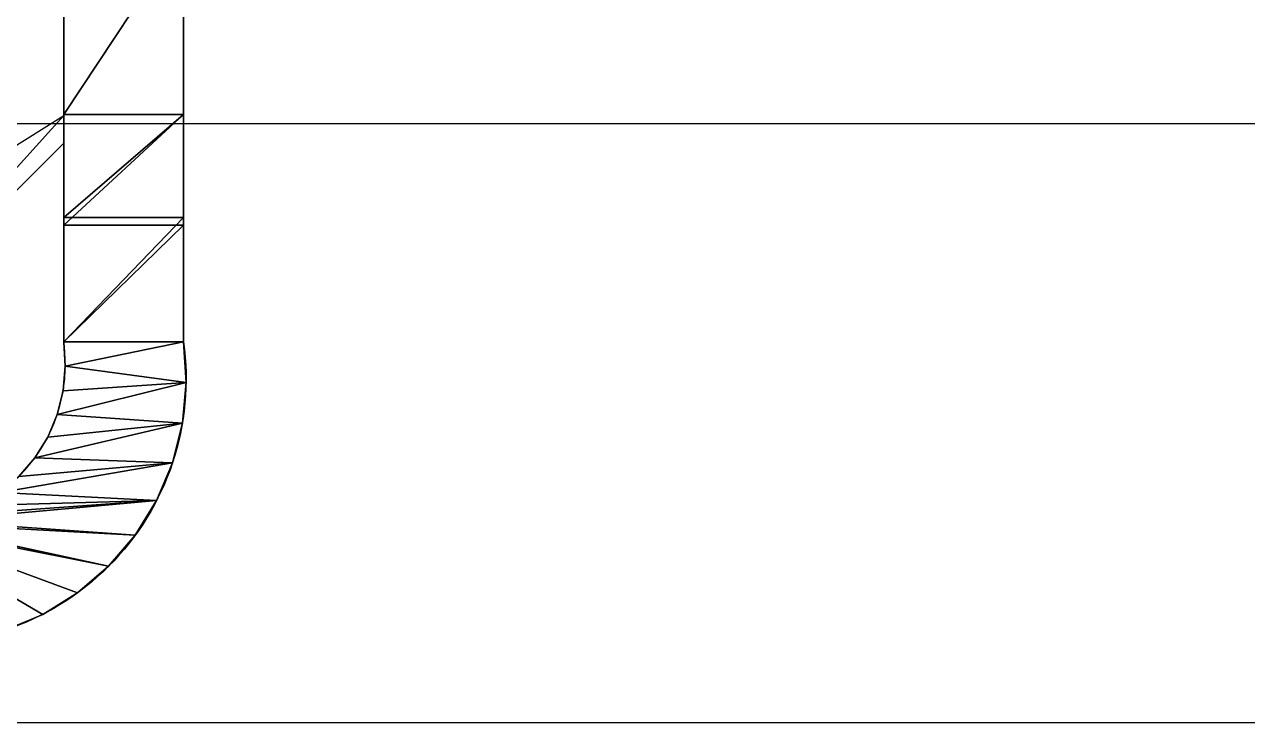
# Model space of a CAD drawing. Header units: millimetres. Extents: x 792 to 981, y 271 to 417.
# Drawn here: x 880.15 to 890.36, y 280.13 to 285.97 of the extents above; entities that cross this region are included whole.
import ezdxf

# ---------------------------------------------------------------- set-up
doc = ezdxf.new("R2010")
doc.units = ezdxf.units.MM

# ---------------------------------------------------------------- blocks, each defined once
blk = doc.blocks.new('Small_DC_Motor')
at = {"color": 7, "true_color": 0xffffcc}
blk.add_line((5.199999999999844, 2.999999999999986), (3.200000000000028, 3.879380555837106, 2.000000000000278), dxfattribs=at)
mesh = blk.add_polyface(dxfattribs=at)
corners = [(5.1999999999999, 15.99999999999986), (3.200000000000028, 3.879380555837106, 2.000000000000278), (3.199999999999938, 15.12061944416266, 2.000000000000515), (5.199999999999844, 2.999999999999986)]
mesh.append_faces([[corners[k] for k in face] for face in [(0, 1, 2), (1, 0, 3)]], dxfattribs={"vtx0": -1, "color": 7})
mesh = blk.add_polyface(dxfattribs=at)
corners = [(3.199999999999836, 3.683945208374332, 2.213050591299335), (5.199999999999844, 2.999999999999986), (5.199999999999822, 2.118743455500535, 0.9606871547513974), (3.200000000000028, 3.879380555837106, 2.000000000000278)]
mesh.append_faces([[corners[k] for k in face] for face in [(0, 1, 2), (1, 0, 3)]], dxfattribs={"vtx0": -1, "color": 7})
blk = doc.blocks.new('Group_5')
for p, q in [((0.2202976248071948, 25.22003521172046, 80.00000011891669), (0.2202967056775165, 25.22003244934103)), ((0.2202967056775165, 25.22003244934103), (10.22029670567614, 25.22003244934076)), ((0.2202976248071948, 25.22003521172046, 80.00000011891669), (10.22029762480582, 25.22003521172019, 80.00000011891646)), ((10.22029762480582, 25.22003521172019, 80.00000011891646), (10.22029670567614, 25.22003244934076)), ((10.08801851248784, 23.17728234998452, 80.0000001188815), (10.08801759335816, 23.17727958760509)), ((9.191296783228608e-07, 21.81548699969649, 80.00000016865457), (0, 21.81548423731705, 4.977306264919434e-08)), ((10.27178611144172, 21.13851642735886, 80.00000011893006), (10.27178519231204, 21.13851366497943)), ((0.3064080014302675, 18.41760620919726, 80.00000022651528), (0.3064070823005892, 18.41760344681783, 1.07633789170336e-07)), ((10.76721923612166, 19.1523434649373, 80.00000011906103), (10.76721831699198, 19.15234070255787)), ((11.56250631333941, 17.26611562013817, 80.00000011927123), (11.56250539420974, 17.26611285775874)), ((12.63868698083761, 15.52480226850152, 80.0000001195557), (12.63868606170793, 15.5247995061221)), ((1.132214754675237, 15.10739135622737, 80.00000029111956), (1.132213835545559, 15.10738859384794, 1.722380707391835e-07)), ((13.97010411945157, 13.96991789315719, 80.00000011990763), (13.9701032003219, 13.96991513077776, 1.026129403669529e-09)), ((15.52501554200522, 12.63853234205009, 80.00000012031862), (15.52501462287554, 12.63852957967067, 1.43712259870199e-09)), ((2.457735637892935, 11.96375118046272, 80.00000036092739), (2.457734718763257, 11.96374841808329, 2.420458898200195e-07)), ((17.26635075572413, 11.56238704928159, 80.00000012077888), (17.26634983659445, 11.56238428690217, 1.897386248117527e-09)), ((19.15259475626618, 10.76713829065076, 80.00000012127745), (19.1525938371365, 10.76713552827133, 2.395956322231996e-09)), ((21.13877778292423, 10.27174551486521, 80.00000012180244), (21.13877686379455, 10.27174275248578, 2.920943842354973e-09)), ((25.22029669329412, 10.2203371812742, 3.999795339382217e-09), (25.220289189111, 0.2203371812769234, 7.810231057447936e-07)), ((25.2202976124238, 10.22033994365363, 80.00000012288129), (25.22029010824068, 0.2203399436563515, 80.0000008999046)), ((25.2202976124238, 10.22033994365363, 80.00000012288129), (25.22029669329412, 10.2203371812742, 3.999795339382217e-09)), ((23.17754743833907, 10.08801933315918, 80.00000012234135), (23.17754651920939, 10.08801657077975, 3.459850717035806e-09)), ((4.251372949134854, 9.061623622575423, 80.00000043427467), (4.251372030005176, 9.061620860195994, 3.153931729116266e-07)), ((6.470370049949538, 6.470189457271576, 80.00000050941293), (6.47036913081986, 6.470186694892147, 3.905314279961658e-07)), ((9.061830596036671, 4.251223165368663, 80.00000058455106), (9.061829676906992, 4.251220402989235, 4.656695702820457e-07)), ((11.96397947771505, 2.457620356745579, 80.00000065789794), (11.96397855858537, 2.457617594366151, 5.390164472984793e-07)), ((15.10763541196316, 1.132136847381994, 80.00000072770509), (15.10763449283348, 1.132134085002566, 6.088235895873595e-07)), ((18.41786008245875, 0.3063694483102082, 80.00000079230847), (18.41785916332907, 0.3063666859307801, 6.734269687669325e-07)), ((21.81574451549641, 2.762379428133954e-06, 80.00000085016806), (21.81574359636673, 0, 7.312865673014812e-07)), ((25.22029010824068, 0.2203399436563515, 80.0000008999046), (25.220289189111, 0.2203371812769234, 7.810231057447936e-07))]:
    blk.add_line(p, q)
blk.add_polyline3d([(25.220289189111, 0.2203371812769234, 7.810231057447936e-07), (21.81574359636673, 0, 7.312865673014812e-07), (18.41785916332907, 0.3063666859307801, 6.734269687669325e-07), (15.10763449283348, 1.132134085002566, 6.088235895873595e-07), (11.96397855858537, 2.457617594366151, 5.390164472984793e-07), (9.061829676906992, 4.251220402989235, 4.656695702820457e-07), (6.47036913081986, 6.470186694892147, 3.905314279961658e-07), (4.251372030005176, 9.061620860195994, 3.153931729116266e-07), (2.457734718763257, 11.96374841808329, 2.420458898200195e-07), (1.132213835545559, 15.10738859384794, 1.722380707391835e-07), (0.3064070823005892, 18.41760344681783, 1.07633789170336e-07), (0, 21.81548423731705, 4.977306264919434e-08), (0.2202967056775165, 25.22003244934103, 3.519318170219776e-11)])
at = {"extrusion": (1.561976564186232e-08, -1.561994585002258e-08, -0.9999999999999998)}
blk.add_arc((-22.09518084273304, 22.09518351048405, -80.00000050941127), 22.09694891776062, 261.8695570632296, 8.129761765065634, dxfattribs=at)
for centre in [(23.3445082584302, 23.34451063038865, -2.666477231103887e-09), (23.34450919870559, 23.34451339276808, 80.00000011621502)]:
    blk.add_arc(centre, 13.25754543551748, 171.8671832519301, 278.1339807028423)
mesh = blk.add_polyface()
corners = [(9.191296783228608e-07, 21.81548699969649, 80.00000016865457), (0.2202967056775165, 25.22003244934103), (0, 21.81548423731705, 4.977306264919434e-08), (0.2202976248071948, 25.22003521172046, 80.00000011891669)]
mesh.append_faces([[corners[k] for k in face] for face in [(0, 1, 2), (1, 0, 3)]], dxfattribs={"vtx0": -1})
mesh = blk.add_polyface()
corners = [(0.2202967056775165, 25.22003244934103), (0.3064070823005892, 18.41760344681783, 1.07633789170336e-07), (0, 21.81548423731705, 4.977306264919434e-08), (10.22029670567614, 25.22003244934076), (1.132213835545559, 15.10738859384794, 1.722380707391835e-07), (2.457734718763257, 11.96374841808329, 2.420458898200195e-07), (4.251372030005176, 9.061620860195994, 3.153931729116266e-07), (6.47036913081986, 6.470186694892147, 3.905314279961658e-07), (10.08801759335816, 23.17727958760509), (9.061829676906992, 4.251220402989235, 4.656695702820457e-07), (10.27178519231204, 21.13851366497943), (11.96397855858537, 2.457617594366151, 5.390164472984793e-07), (10.76721831699198, 19.15234070255787), (11.56250539420974, 17.26611285775874), (12.63868606170793, 15.5247995061221), (15.10763449283348, 1.132134085002566, 6.088235895873595e-07), (13.9701032003219, 13.96991513077776, 1.026129403669529e-09), (15.52501462287554, 12.63852957967067, 1.43712259870199e-09), (18.41785916332907, 0.3063666859307801, 6.734269687669325e-07), (17.26634983659445, 11.56238428690217, 1.897386248117527e-09), (19.1525938371365, 10.76713552827133, 2.395956322231996e-09), (21.81574359636673, 0, 7.312865673014812e-07), (21.13877686379455, 10.27174275248578, 2.920943842354973e-09), (23.17754651920939, 10.08801657077975, 3.459850717035806e-09), (25.220289189111, 0.2203371812769234, 7.810231057447936e-07), (25.22029669329412, 10.2203371812742, 3.999795339382217e-09)]
mesh.append_faces([[corners[k] for k in face] for face in [(0, 1, 2), (24, 23, 25)]], dxfattribs={"vtx0": -1})
mesh.append_faces([[corners[k] for k in face] for face in [(1, 3, 4), (4, 3, 5), (5, 3, 6), (6, 3, 7), (7, 8, 9), (9, 10, 11), (10, 9, 8), (11, 14, 15), (15, 17, 18), (18, 20, 21), (21, 23, 24)]], dxfattribs={"vtx0": -1, "vtx1": -1})
mesh.append_faces([[corners[k] for k in face] for face in [(1, 0, 3), (7, 3, 8), (11, 10, 12), (11, 12, 13), (11, 13, 14), (15, 14, 16), (15, 16, 17), (18, 17, 19), (18, 19, 20), (21, 20, 22), (21, 22, 23)]], dxfattribs={"vtx0": -1, "vtx2": -1})
mesh = blk.add_polyface()
corners = [(9.061830596036671, 4.251223165368663, 80.00000058455106), (10.27178611144172, 21.13851642735886, 80.00000011893006), (10.08801851248784, 23.17728234998452, 80.0000001188815), (11.96397947771505, 2.457620356745579, 80.00000065789794), (10.76721923612166, 19.1523434649373, 80.00000011906103), (11.56250631333941, 17.26611562013817, 80.00000011927123), (12.63868698083761, 15.52480226850152, 80.0000001195557), (15.10763541196316, 1.132136847381994, 80.00000072770509), (13.97010411945157, 13.96991789315719, 80.00000011990763), (15.52501554200522, 12.63853234205009, 80.00000012031862), (18.41786008245875, 0.3063694483102082, 80.00000079230847), (17.26635075572413, 11.56238704928159, 80.00000012077888), (19.15259475626618, 10.76713829065076, 80.00000012127745), (21.81574451549641, 2.762379428133954e-06, 80.00000085016806), (21.13877778292423, 10.27174551486521, 80.00000012180244), (23.17754743833907, 10.08801933315918, 80.00000012234135), (25.22029010824068, 0.2203399436563515, 80.0000008999046), (25.2202976124238, 10.22033994365363, 80.00000012288129), (0.3064080014302675, 18.41760620919726, 80.00000022651528), (0.2202976248071948, 25.22003521172046, 80.00000011891669), (9.191296783228608e-07, 21.81548699969649, 80.00000016865457), (10.22029762480582, 25.22003521172019, 80.00000011891646), (1.132214754675237, 15.10739135622737, 80.00000029111956), (2.457735637892935, 11.96375118046272, 80.00000036092739), (4.251372949134854, 9.061623622575423, 80.00000043427467), (6.470370049949538, 6.470189457271576, 80.00000050941293)]
mesh.append_faces([[corners[k] for k in face] for face in [(15, 16, 17), (18, 19, 20)]], dxfattribs={"vtx0": -1})
mesh.append_faces([[corners[k] for k in face] for face in [(1, 3, 4), (4, 3, 5), (5, 3, 6), (6, 7, 8), (8, 7, 9), (9, 10, 11), (11, 10, 12), (12, 13, 14), (14, 13, 15), (19, 18, 21), (21, 25, 2)]], dxfattribs={"vtx0": -1, "vtx1": -1})
mesh.append_faces([[corners[k] for k in face] for face in [(0, 1, 2), (1, 0, 3), (6, 3, 7), (9, 7, 10), (12, 10, 13), (15, 13, 16), (21, 18, 22), (21, 22, 23), (21, 23, 24), (21, 24, 25), (2, 25, 0)]], dxfattribs={"vtx0": -1, "vtx2": -1})
mesh = blk.add_polyface()
corners = [(0.2202967056775165, 25.22003244934103), (10.22029762480582, 25.22003521172019, 80.00000011891646), (10.22029670567614, 25.22003244934076), (0.2202976248071948, 25.22003521172046, 80.00000011891669)]
mesh.append_faces([[corners[k] for k in face] for face in [(0, 1, 2), (1, 0, 3)]], dxfattribs={"vtx0": -1})
mesh = blk.add_polyface()
corners = [(10.22029670567614, 25.22003244934076), (10.08801851248784, 23.17728234998452, 80.0000001188815), (10.08801759335816, 23.17727958760509), (10.22029762480582, 25.22003521172019, 80.00000011891646)]
mesh.append_faces([[corners[k] for k in face] for face in [(0, 1, 2), (1, 0, 3)]], dxfattribs={"vtx0": -1})
mesh = blk.add_polyface()
corners = [(10.08801759335816, 23.17727958760509), (10.27178611144172, 21.13851642735886, 80.00000011893006), (10.27178519231204, 21.13851366497943), (10.08801851248784, 23.17728234998452, 80.0000001188815)]
mesh.append_faces([[corners[k] for k in face] for face in [(0, 1, 2), (1, 0, 3)]], dxfattribs={"vtx0": -1})
mesh = blk.add_polyface()
corners = [(0.3064080014302675, 18.41760620919726, 80.00000022651528), (0, 21.81548423731705, 4.977306264919434e-08), (0.3064070823005892, 18.41760344681783, 1.07633789170336e-07), (9.191296783228608e-07, 21.81548699969649, 80.00000016865457)]
mesh.append_faces([[corners[k] for k in face] for face in [(0, 1, 2), (1, 0, 3)]], dxfattribs={"vtx0": -1})
mesh = blk.add_polyface()
corners = [(10.27178519231204, 21.13851366497943), (10.76721923612166, 19.1523434649373, 80.00000011906103), (10.76721831699198, 19.15234070255787), (10.27178611144172, 21.13851642735886, 80.00000011893006)]
mesh.append_faces([[corners[k] for k in face] for face in [(0, 1, 2), (1, 0, 3)]], dxfattribs={"vtx0": -1})
mesh = blk.add_polyface()
corners = [(1.132214754675237, 15.10739135622737, 80.00000029111956), (0.3064070823005892, 18.41760344681783, 1.07633789170336e-07), (1.132213835545559, 15.10738859384794, 1.722380707391835e-07), (0.3064080014302675, 18.41760620919726, 80.00000022651528)]
mesh.append_faces([[corners[k] for k in face] for face in [(0, 1, 2), (1, 0, 3)]], dxfattribs={"vtx0": -1})
mesh = blk.add_polyface()
corners = [(10.76721831699198, 19.15234070255787), (11.56250631333941, 17.26611562013817, 80.00000011927123), (11.56250539420974, 17.26611285775874), (10.76721923612166, 19.1523434649373, 80.00000011906103)]
mesh.append_faces([[corners[k] for k in face] for face in [(0, 1, 2), (1, 0, 3)]], dxfattribs={"vtx0": -1})
mesh = blk.add_polyface()
corners = [(11.56250539420974, 17.26611285775874), (12.63868698083761, 15.52480226850152, 80.0000001195557), (12.63868606170793, 15.5247995061221), (11.56250631333941, 17.26611562013817, 80.00000011927123)]
mesh.append_faces([[corners[k] for k in face] for face in [(0, 1, 2), (1, 0, 3)]], dxfattribs={"vtx0": -1})
mesh = blk.add_polyface()
corners = [(12.63868606170793, 15.5247995061221), (13.97010411945157, 13.96991789315719, 80.00000011990763), (13.9701032003219, 13.96991513077776, 1.026129403669529e-09), (12.63868698083761, 15.52480226850152, 80.0000001195557)]
mesh.append_faces([[corners[k] for k in face] for face in [(0, 1, 2), (1, 0, 3)]], dxfattribs={"vtx0": -1})
mesh = blk.add_polyface()
corners = [(2.457735637892935, 11.96375118046272, 80.00000036092739), (1.132213835545559, 15.10738859384794, 1.722380707391835e-07), (2.457734718763257, 11.96374841808329, 2.420458898200195e-07), (1.132214754675237, 15.10739135622737, 80.00000029111956)]
mesh.append_faces([[corners[k] for k in face] for face in [(0, 1, 2), (1, 0, 3)]], dxfattribs={"vtx0": -1})
mesh = blk.add_polyface()
corners = [(13.97010411945157, 13.96991789315719, 80.00000011990763), (15.52501462287554, 12.63852957967067, 1.43712259870199e-09), (13.9701032003219, 13.96991513077776, 1.026129403669529e-09), (15.52501554200522, 12.63853234205009, 80.00000012031862)]
mesh.append_faces([[corners[k] for k in face] for face in [(0, 1, 2), (1, 0, 3)]], dxfattribs={"vtx0": -1})
mesh = blk.add_polyface()
corners = [(15.52501554200522, 12.63853234205009, 80.00000012031862), (17.26634983659445, 11.56238428690217, 1.897386248117527e-09), (15.52501462287554, 12.63852957967067, 1.43712259870199e-09), (17.26635075572413, 11.56238704928159, 80.00000012077888)]
mesh.append_faces([[corners[k] for k in face] for face in [(0, 1, 2), (1, 0, 3)]], dxfattribs={"vtx0": -1})
mesh = blk.add_polyface()
corners = [(4.251372949134854, 9.061623622575423, 80.00000043427467), (2.457734718763257, 11.96374841808329, 2.420458898200195e-07), (4.251372030005176, 9.061620860195994, 3.153931729116266e-07), (2.457735637892935, 11.96375118046272, 80.00000036092739)]
mesh.append_faces([[corners[k] for k in face] for face in [(0, 1, 2), (1, 0, 3)]], dxfattribs={"vtx0": -1})
mesh = blk.add_polyface()
corners = [(17.26635075572413, 11.56238704928159, 80.00000012077888), (19.1525938371365, 10.76713552827133, 2.395956322231996e-09), (17.26634983659445, 11.56238428690217, 1.897386248117527e-09), (19.15259475626618, 10.76713829065076, 80.00000012127745)]
mesh.append_faces([[corners[k] for k in face] for face in [(0, 1, 2), (1, 0, 3)]], dxfattribs={"vtx0": -1})
mesh = blk.add_polyface()
corners = [(19.15259475626618, 10.76713829065076, 80.00000012127745), (21.13877686379455, 10.27174275248578, 2.920943842354973e-09), (19.1525938371365, 10.76713552827133, 2.395956322231996e-09), (21.13877778292423, 10.27174551486521, 80.00000012180244)]
mesh.append_faces([[corners[k] for k in face] for face in [(0, 1, 2), (1, 0, 3)]], dxfattribs={"vtx0": -1})
mesh = blk.add_polyface()
corners = [(21.13877778292423, 10.27174551486521, 80.00000012180244), (23.17754651920939, 10.08801657077975, 3.459850717035806e-09), (21.13877686379455, 10.27174275248578, 2.920943842354973e-09), (23.17754743833907, 10.08801933315918, 80.00000012234135)]
mesh.append_faces([[corners[k] for k in face] for face in [(0, 1, 2), (1, 0, 3)]], dxfattribs={"vtx0": -1})
mesh = blk.add_polyface()
corners = [(23.17754743833907, 10.08801933315918, 80.00000012234135), (25.22029669329412, 10.2203371812742, 3.999795339382217e-09), (23.17754651920939, 10.08801657077975, 3.459850717035806e-09), (25.2202976124238, 10.22033994365363, 80.00000012288129)]
mesh.append_faces([[corners[k] for k in face] for face in [(0, 1, 2), (1, 0, 3)]], dxfattribs={"vtx0": -1})
mesh = blk.add_polyface()
corners = [(25.22029669329412, 10.2203371812742, 3.999795339382217e-09), (25.22029010824068, 0.2203399436563515, 80.0000008999046), (25.220289189111, 0.2203371812769234, 7.810231057447936e-07), (25.2202976124238, 10.22033994365363, 80.00000012288129)]
mesh.append_faces([[corners[k] for k in face] for face in [(0, 1, 2), (1, 0, 3)]], dxfattribs={"vtx0": -1})
mesh = blk.add_polyface()
corners = [(6.470370049949538, 6.470189457271576, 80.00000050941293), (4.251372030005176, 9.061620860195994, 3.153931729116266e-07), (6.47036913081986, 6.470186694892147, 3.905314279961658e-07), (4.251372949134854, 9.061623622575423, 80.00000043427467)]
mesh.append_faces([[corners[k] for k in face] for face in [(0, 1, 2), (1, 0, 3)]], dxfattribs={"vtx0": -1})
mesh = blk.add_polyface()
corners = [(9.061829676906992, 4.251220402989235, 4.656695702820457e-07), (6.470370049949538, 6.470189457271576, 80.00000050941293), (6.47036913081986, 6.470186694892147, 3.905314279961658e-07), (9.061830596036671, 4.251223165368663, 80.00000058455106)]
mesh.append_faces([[corners[k] for k in face] for face in [(0, 1, 2), (1, 0, 3)]], dxfattribs={"vtx0": -1})
mesh = blk.add_polyface()
corners = [(11.96397855858537, 2.457617594366151, 5.390164472984793e-07), (9.061830596036671, 4.251223165368663, 80.00000058455106), (9.061829676906992, 4.251220402989235, 4.656695702820457e-07), (11.96397947771505, 2.457620356745579, 80.00000065789794)]
mesh.append_faces([[corners[k] for k in face] for face in [(0, 1, 2), (1, 0, 3)]], dxfattribs={"vtx0": -1})
mesh = blk.add_polyface()
corners = [(15.10763449283348, 1.132134085002566, 6.088235895873595e-07), (11.96397947771505, 2.457620356745579, 80.00000065789794), (11.96397855858537, 2.457617594366151, 5.390164472984793e-07), (15.10763541196316, 1.132136847381994, 80.00000072770509)]
mesh.append_faces([[corners[k] for k in face] for face in [(0, 1, 2), (1, 0, 3)]], dxfattribs={"vtx0": -1})
mesh = blk.add_polyface()
corners = [(18.41785916332907, 0.3063666859307801, 6.734269687669325e-07), (15.10763541196316, 1.132136847381994, 80.00000072770509), (15.10763449283348, 1.132134085002566, 6.088235895873595e-07), (18.41786008245875, 0.3063694483102082, 80.00000079230847)]
mesh.append_faces([[corners[k] for k in face] for face in [(0, 1, 2), (1, 0, 3)]], dxfattribs={"vtx0": -1})
mesh = blk.add_polyface()
corners = [(21.81574359636673, 0, 7.312865673014812e-07), (18.41786008245875, 0.3063694483102082, 80.00000079230847), (18.41785916332907, 0.3063666859307801, 6.734269687669325e-07), (21.81574451549641, 2.762379428133954e-06, 80.00000085016806)]
mesh.append_faces([[corners[k] for k in face] for face in [(0, 1, 2), (1, 0, 3)]], dxfattribs={"vtx0": -1})
mesh = blk.add_polyface()
corners = [(25.220289189111, 0.2203371812769234, 7.810231057447936e-07), (21.81574451549641, 2.762379428133954e-06, 80.00000085016806), (21.81574359636673, 0, 7.312865673014812e-07), (25.22029010824068, 0.2203399436563515, 80.0000008999046)]
mesh.append_faces([[corners[k] for k in face] for face in [(0, 1, 2), (1, 0, 3)]], dxfattribs={"vtx0": -1})
blk = doc.blocks.new('Group_3')
for p, q in [((7.504183118101082e-06, 10.00028328478086, 112.5762844851299), (0, 0.000283284783677118, 112.5762852621532)), ((7.504858646711909e-06, 10.00027484194469, 32.57628447738236), (6.753481329724308e-10, 0.0002748419475082642, 32.57628525440565)), ((7.504183118101082e-06, 10.00028328478086, 112.5762844851299), (9.740669164015802, 10.00098378880321, 112.5762844877046)), ((10.39092586920137, 10.00098162648531, 32.57628447476196), (7.504858646711909e-06, 10.00027484194469, 32.57628447738236)), ((7.504183118101082e-06, 10.00028328478086, 112.5762844851299), (7.504858646711909e-06, 10.00027484194469, 32.57628447738236)), ((9.740669164015802, 10.00098378880321, 112.5762844877046), (9.740661659832504, 0.0009837888060289402, 112.5762852647279)), ((10.39092586920137, 10.00098162648531, 32.57628447476196), (10.39091836501807, 0.0009816264881258973, 32.57628525178527)), ((18.98121248995515, 10.00168887344791, 124.6187950266098), (18.98120498577185, 0.001688873450727613, 124.6187958036331)), ((18.98121248997139, 10.00168435991595, 21.38120497337387), (18.98120498578809, 0.001684359918767342, 21.38120575039715)), ((0, 0.000283284783677118, 112.5762852621532), (9.740661659832504, 0.0009837888060289402, 112.5762852647279)), ((10.39091836501807, 0.0009816264881258973, 32.57628525178527), (6.753481329724308e-10, 0.0002748419475082642, 32.57628525440565)), ((0, 0.000283284783677118, 112.5762852621532), (6.753481329724308e-10, 0.0002748419475082642, 32.57628525440565))]:
    blk.add_line(p, q)
for points in [[(9.740669164015802, 10.00098378880321, 112.5762844877046), (18.98121248995515, 10.00168887344791, 124.6187950266098), (34.1000075165713, 10.00168938064447, 136.2198544762583), (51.70621722408614, 10.00168969948152, 143.512585319099), (70.60000751656978, 10.00168980823098, 146), (89.49379780905413, 10.00168969948152, 143.512585319105), (107.1000075165711, 10.00168938064447, 136.2198544762699), (122.2188025431913, 10.00168887344782, 124.6187950266262), (131.4593458690751, 10.0009829991127, 112.5762844877307)], [(130.8090891638894, 10.00098085805022, 32.57628447473727), (122.2188025432075, 10.00168435991586, 21.38120497339019), (107.1000075165912, 10.00168385271931, 9.780145523741757), (89.49379780907641, 10.00168353388226, 2.487414680901002), (70.60000751659278, 10.0016834251328, 0), (51.70621722410852, 10.00168353388226, 2.487414680895012), (34.10000751659116, 10.0016838527194, 9.780145523730202), (18.98121248997139, 10.00168435991595, 21.38120497337387), (10.39092586920137, 10.00098162648531, 32.57628447476196)], [(130.8090816597062, 0.0009808580530346943, 32.57628525176057), (122.2187950390242, 0.001684359918767342, 21.38120575041349), (107.100000012408, 0.001683852722122481, 9.78014630076505), (89.49379030489321, 0.001683533885071142, 2.487415457924295), (70.60000001240948, 0.001683425135703231, 7.770232934856125e-07), (51.70620971992522, 0.001683533885071142, 2.4874154579183), (34.10000001240786, 0.00168385272221272, 9.780146300753493), (18.98120498578809, 0.001684359918767342, 21.38120575039715), (10.39091836501807, 0.0009816264881258973, 32.57628525178527)]]:
    blk.add_polyline3d(points)
at = {"extrusion": (-1.49199311589806e-05, 0.9999999998752576, -5.18465193667657e-06)}
blk.add_arc((-70.60000002970429, 73.00000077932545, 0.0002547899490769715), 73.00000000000001, 33.03558993195828, 146.9644100651974, dxfattribs=at)
mesh = blk.add_polyface()
corners = [(9.740661659832504, 0.0009837888060289402, 112.5762852647279), (7.504183118101082e-06, 10.00028328478086, 112.5762844851299), (0, 0.000283284783677118, 112.5762852621532), (9.740669164015802, 10.00098378880321, 112.5762844877046)]
mesh.append_faces([[corners[k] for k in face] for face in [(0, 1, 2), (1, 0, 3)]], dxfattribs={"vtx0": -1})
mesh = blk.add_polyface()
corners = [(7.504858646711909e-06, 10.00027484194469, 32.57628447738236), (10.39091836501807, 0.0009816264881258973, 32.57628525178527), (6.753481329724308e-10, 0.0002748419475082642, 32.57628525440565), (10.39092586920137, 10.00098162648531, 32.57628447476196)]
mesh.append_faces([[corners[k] for k in face] for face in [(0, 1, 2), (1, 0, 3)]], dxfattribs={"vtx0": -1})
mesh = blk.add_polyface()
corners = [(0, 0.000283284783677118, 112.5762852621532), (7.504858646711909e-06, 10.00027484194469, 32.57628447738236), (6.753481329724308e-10, 0.0002748419475082642, 32.57628525440565), (7.504183118101082e-06, 10.00028328478086, 112.5762844851299)]
mesh.append_faces([[corners[k] for k in face] for face in [(0, 1, 2), (1, 0, 3)]], dxfattribs={"vtx0": -1})
mesh = blk.add_polyface()
corners = [(51.70621722410852, 10.00168353388226, 2.487414680895012), (89.49379780907641, 10.00168353388226, 2.487414680901002), (70.60000751659278, 10.0016834251328), (34.10000751659116, 10.0016838527194, 9.780145523730202), (107.1000075165912, 10.00168385271931, 9.780145523741757), (18.98121248997139, 10.00168435991595, 21.38120497337387), (122.2188025432075, 10.00168435991586, 21.38120497339019), (10.39092586920137, 10.00098162648531, 32.57628447476196), (70.6000075165881, 10.00168661668198, 30.20449431202557), (59.52371559974663, 10.00168661668198, 31.66271580688302), (57.31816571613482, 10.00083258476483, 32.57628448116506), (7.504858646711909e-06, 10.00027484194469, 32.57628447738236), (49.20225467259981, 10.00168661668198, 35.93800490640932), (40.33901524031183, 10.00168661668198, 42.73900772372102), (33.53801242299743, 10.00168661668198, 51.60224715600692), (7.504183118101082e-06, 10.00028328478086, 112.5762844851299), (29.26272332346766, 10.00168661668189, 61.92370808315241), (27.80450182860702, 10.00168661668189, 72.99999999999324), (29.26272332346442, 10.00168661668189, 84.07629191683449), (33.53801242299058, 10.00168661668189, 94.39775284398134), (40.33901524030226, 10.00168661668189, 103.2609922762694), (49.20225467258808, 10.00168661668189, 110.0619950935839), (55.27228621181469, 10.00083258476465, 112.5762844811651), (9.740669164015802, 10.00098378880321, 112.5762844877046), (59.52371559973364, 10.00168661668189, 114.3372841931135), (18.98121248995515, 10.00168887344791, 124.6187950266098), (70.60000751657455, 10.00168661668189, 115.7955056879745), (130.8090891638894, 10.00098085805022, 32.57628447473727), (81.67629943342901, 10.00168661668198, 31.66271580688653), (83.88184931703053, 10.00083258476483, 32.57628448116506), (141.0000075165954, 9.999999999997184, 32.5762844811634), (91.99776036057439, 10.00168661668189, 35.9380049064161), (100.8609997928602, 10.00168661668189, 42.7390077237306), (107.6620026101719, 10.00168661668189, 51.60224715601867), (141.0000075165954, 9.999999999997184, 112.5762844811634), (111.9372917096982, 10.00168661668189, 61.92370808316551), (113.3955132045556, 10.00168661668189, 73.00000000000676), (111.9372917096948, 10.00168661668189, 84.0762919168476), (107.6620026101651, 10.00168661668189, 94.39775284399309), (100.8609997928508, 10.00168661668189, 103.260992276279), (91.99776036056265, 10.00168661668189, 110.0619950935907), (85.92772882134723, 10.00083258476465, 112.5762844811651), (131.4593458690751, 10.0009829991127, 112.5762844877307), (81.67629943341583, 10.00168661668189, 114.337284193117), (122.2188025431913, 10.00168887344782, 124.6187950266262), (34.1000075165713, 10.00168938064447, 136.2198544762583), (107.1000075165711, 10.00168938064447, 136.2198544762699), (51.70621722408614, 10.00168969948152, 143.512585319099), (89.49379780905413, 10.00168969948152, 143.512585319105), (70.60000751656978, 10.00168980823098, 146)]
mesh.append_faces([[corners[k] for k in face] for face in [(0, 1, 2), (48, 47, 49)]], dxfattribs={"vtx0": -1})
mesh.append_faces([[corners[k] for k in face] for face in [(1, 3, 4), (4, 5, 6), (8, 7, 9), (9, 7, 10), (10, 11, 12), (12, 11, 13), (13, 11, 14), (14, 15, 16), (16, 15, 17), (17, 15, 18), (18, 15, 19), (19, 15, 20), (20, 15, 21), (21, 15, 22), (22, 23, 24), (24, 25, 26), (27, 29, 30), (30, 33, 34), (34, 41, 42), (42, 43, 44), (44, 45, 46), (46, 47, 48)]], dxfattribs={"vtx0": -1, "vtx1": -1})
mesh.append_faces([[corners[k] for k in face] for face in [(6, 7, 8), (44, 26, 25)]], dxfattribs={"vtx0": -1, "vtx1": -1, "vtx2": -1})
mesh.append_faces([[corners[k] for k in face] for face in [(1, 0, 3), (4, 3, 5), (6, 5, 7), (10, 7, 11), (14, 11, 15), (22, 15, 23), (24, 23, 25), (8, 27, 6), (27, 8, 28), (27, 28, 29), (30, 29, 31), (30, 31, 32), (30, 32, 33), (34, 33, 35), (34, 35, 36), (34, 36, 37), (34, 37, 38), (34, 38, 39), (34, 39, 40), (34, 40, 41), (42, 41, 43), (44, 43, 26), (44, 25, 45), (46, 45, 47)]], dxfattribs={"vtx0": -1, "vtx2": -1})
mesh = blk.add_polyface()
corners = [(18.98120498577185, 0.001688873450727613, 124.6187958036331), (9.740669164015802, 10.00098378880321, 112.5762844877046), (9.740661659832504, 0.0009837888060289402, 112.5762852647279), (18.98121248995515, 10.00168887344791, 124.6187950266098)]
mesh.append_faces([[corners[k] for k in face] for face in [(0, 1, 2), (1, 0, 3)]], dxfattribs={"vtx0": -1})
mesh = blk.add_polyface()
corners = [(10.39092586920137, 10.00098162648531, 32.57628447476196), (18.98120498578809, 0.001684359918767342, 21.38120575039715), (10.39091836501807, 0.0009816264881258973, 32.57628525178527), (18.98121248997139, 10.00168435991595, 21.38120497337387)]
mesh.append_faces([[corners[k] for k in face] for face in [(0, 1, 2), (1, 0, 3)]], dxfattribs={"vtx0": -1})
mesh = blk.add_polyface()
corners = [(34.10000001238801, 0.001689380647282235, 136.2198552532816), (18.98121248995515, 10.00168887344791, 124.6187950266098), (18.98120498577185, 0.001688873450727613, 124.6187958036331), (34.1000075165713, 10.00168938064447, 136.2198544762583)]
mesh.append_faces([[corners[k] for k in face] for face in [(0, 1, 2), (1, 0, 3)]], dxfattribs={"vtx0": -1})
mesh = blk.add_polyface()
corners = [(18.98121248997139, 10.00168435991595, 21.38120497337387), (34.10000001240786, 0.00168385272221272, 9.780146300753493), (18.98120498578809, 0.001684359918767342, 21.38120575039715), (34.10000751659116, 10.0016838527194, 9.780145523730202)]
mesh.append_faces([[corners[k] for k in face] for face in [(0, 1, 2), (1, 0, 3)]], dxfattribs={"vtx0": -1})
mesh = blk.add_polyface()
corners = [(130.8090816597062, 0.0009808580530346943, 32.57628525176057), (70.60000001240479, 0.001686616684792597, 30.20449508904886), (122.2187950390242, 0.001684359918767342, 21.38120575041349), (81.6762919292457, 0.001686616684792597, 31.66271658390983), (83.88184181284723, 0.0008325847676445619, 32.57628525818836), (141.0000000124121, 0, 32.5762852581867), (91.99775285639117, 0.001686616684792597, 35.9380056834394), (100.860992288677, 0.001686616684792597, 42.7390085007539), (107.6619951059886, 0.001686616684702358, 51.60224793304196), (141.0000000124121, 0, 112.5762852581867), (111.9372842055149, 0.001686616684702358, 61.9237088601888), (113.3955057003723, 0.001686616684702358, 73.00000077703008), (111.9372842055116, 0.001686616684702358, 84.07629269387088), (107.6619951059819, 0.001686616684702358, 94.39775362101639), (100.8609922886675, 0.001686616684702358, 103.2609930533023), (91.99775285637945, 0.001686616684702358, 110.061995870614), (85.92772131716403, 0.000832584767464084, 112.5762852581883), (131.4593383648919, 0.000982999115519334, 112.576285264754), (81.67629192923262, 0.001686616684702358, 114.3372849701403), (122.218795039008, 0.001688873450727613, 124.6187958036495), (70.60000001239125, 0.001686616684702358, 115.7955064649977), (18.98120498577185, 0.001688873450727613, 124.6187958036331), (34.10000001238801, 0.001689380647282235, 136.2198552532816), (107.1000000123879, 0.001689380647282235, 136.2198552532932), (51.70620971990284, 0.001689699484423812, 143.5125860961223), (89.49379030487083, 0.001689699484423812, 143.5125860961283), (70.60000001238656, 0.001689808233791723, 146.0000007770233), (89.49379030489321, 0.001683533885071142, 2.487415457924295), (51.70620971992522, 0.001683533885071142, 2.4874154579183), (70.60000001240948, 0.001683425135703231, 7.770232934856125e-07), (34.10000001240786, 0.00168385272221272, 9.780146300753493), (107.100000012408, 0.001683852722122481, 9.78014630076505), (18.98120498578809, 0.001684359918767342, 21.38120575039715), (10.39091836501807, 0.0009816264881258973, 32.57628525178527), (59.52370809556334, 0.001686616684792597, 31.66271658390632), (57.31815821195152, 0.0008325847676445619, 32.57628525818836), (6.753481329724308e-10, 0.0002748419475082642, 32.57628525440565), (49.20224716841669, 0.001686616684792597, 35.93800568343261), (40.33900773612853, 0.001686616684792597, 42.73900850074432), (33.53800491881414, 0.001686616684792597, 51.60224793303021), (0, 0.000283284783677118, 112.5762852621532), (29.26271581928437, 0.001686616684792597, 61.92370886017569), (27.80449432442372, 0.001686616684792597, 73.00000077701652), (29.26271581928112, 0.001686616684702358, 84.0762926938578), (33.53800491880746, 0.001686616684702358, 94.39775362100463), (40.33900773611914, 0.001686616684702358, 103.2609930532927), (49.20224716840478, 0.001686616684702358, 110.0619958706072), (55.27227870763139, 0.000832584767464084, 112.5762852581883), (9.740661659832504, 0.0009837888060289402, 112.5762852647279), (59.52370809555034, 0.001686616684702358, 114.3372849701368)]
mesh.append_faces([[corners[k] for k in face] for face in [(24, 25, 26), (27, 28, 29)]], dxfattribs={"vtx0": -1})
mesh.append_faces([[corners[k] for k in face] for face in [(0, 1, 2), (1, 0, 3), (3, 0, 4), (4, 5, 6), (6, 5, 7), (7, 5, 8), (8, 9, 10), (10, 9, 11), (11, 9, 12), (12, 9, 13), (13, 9, 14), (14, 9, 15), (15, 9, 16), (16, 17, 18), (18, 19, 20), (21, 19, 22), (22, 23, 24), (28, 27, 30), (30, 31, 32), (32, 2, 33), (33, 35, 36), (36, 39, 40), (40, 47, 48), (48, 49, 21)]], dxfattribs={"vtx0": -1, "vtx1": -1})
mesh.append_faces([[corners[k] for k in face] for face in [(20, 19, 21), (33, 2, 1)]], dxfattribs={"vtx0": -1, "vtx1": -1, "vtx2": -1})
mesh.append_faces([[corners[k] for k in face] for face in [(4, 0, 5), (8, 5, 9), (16, 9, 17), (18, 17, 19), (22, 19, 23), (24, 23, 25), (30, 27, 31), (32, 31, 2), (33, 1, 34), (33, 34, 35), (36, 35, 37), (36, 37, 38), (36, 38, 39), (40, 39, 41), (40, 41, 42), (40, 42, 43), (40, 43, 44), (40, 44, 45), (40, 45, 46), (40, 46, 47), (48, 47, 49), (21, 49, 20)]], dxfattribs={"vtx0": -1, "vtx2": -1})
blk = doc.blocks.new('Group_7')
at = {"color": 163, "true_color": 0x7c8ab5, "xscale": 0.09999999999999999, "yscale": 0.09999999999999999, "zscale": 0.09999999999999999}
for name, p in [('Group_5', (0, 0, 3.25762843622486)), ('Group_3', (2.522029010824074, 0.02200566588726067))]:
    blk.add_blockref(name, p, dxfattribs=at)
blk = doc.blocks.new('Group_2')
at = {"extrusion": (-1, -2.273772733882195e-14, -8.743314067274509e-17), "xscale": 1.079999999999999, "yscale": 1.079999999999999, "zscale": -1.079999999999999, "rotation": 180.0000000000005}
blk.add_blockref('Small_DC_Motor', (9.64676641038083e-14, 21.5099999999999, -12.18000000000099), dxfattribs=at)
blk.add_blockref('Group_7', (10.15797023751928, 2.433996478827976, 3.962779183407106))

msp = doc.modelspace()

# ---------------------------------------------------------------- linework, layer by layer
at = {"elevation": 47.5000000000001}
msp.add_lwpolyline([(791.573164645145, 280.1340480197343), (918.573164645145, 280.1340480197343), (918.573164645145, 285.1340480197343), (791.573164645145, 285.1340480197343)], close=True, dxfattribs=at)

# ---------------------------------------------------------------- block references
at = {"color": 2, "rotation": 90}
msp.add_blockref('Group_2', (883.9291646451477, 270.6340480197335, 5.000000000000001), dxfattribs=at)

doc.saveas('drawing.dxf')
